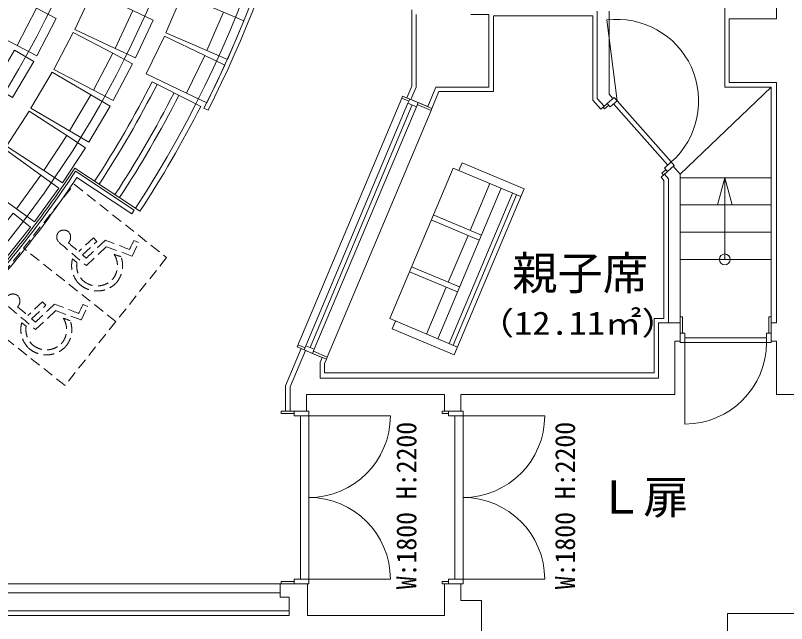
# Model space of a CAD drawing. Units: millimetres, scale not verified. Extents: x -26503 to 29497, y -28039 to 11161.
# Drawn here: x 9071 to 17580, y -20624 to -13911 of the extents above; entities that cross this region are included whole.
import ezdxf
from ezdxf.enums import TextEntityAlignment as Align

# ---------------------------------------------------------------- set-up
doc = ezdxf.new("R2010")
doc.units = ezdxf.units.MM
doc.header["$LTSCALE"] = 100
doc.linetypes.add('DASHED1', pattern=[1.8, 1.2, -0.6])
doc.layers.add('0-0', color=7, linetype='Continuous', lineweight=18)
doc.layers.add('D-F', color=7, linetype='Continuous', lineweight=18)
doc.layers.add('0-A', color=7, linetype='Continuous')
doc.styles.add('HGｺﾞｼｯｸE', font='')
doc.styles.add('ＭＳ ゴシック', font='')
doc.styles.get('HGｺﾞｼｯｸE').set_extended_font_data('HGｺﾞｼｯｸE')
doc.styles.get('ＭＳ ゴシック').set_extended_font_data('MS Gothic')

msp = doc.modelspace()

# ---------------------------------------------------------------- linework, layer by layer
at = {"layer": '0-0'}
for p, q in [((17468.5, -13950.8), (17468.5, -4739.9)), ((16897.8, -13735.6), (16897.8, -14701.7)), ((13443.7, -13850.7), (13443.7, -14691.6)), ((15491.1, -13865.8), (15491.1, -14829.4)), ((15621.3, -13865.8), (15621.3, -14780)), ((13493.8, -14701.7), (13493.8, -13900.8)), ((15441.1, -13915.8), (14344.8, -13915.8)), ((14344.8, -14751.8), (14344.8, -13915.8)), ((15441.1, -13915.8), (15441.1, -14848.5)), ((16947.9, -14651.7), (16947.9, -13950.9)), ((16947.9, -13950.9), (17468.5, -13950.9)), ((15708.6, -14855.6), (15596.3, -13961.6)), ((10579.6, -14644.9), (11062, -14889)), ((13389.4, -14820.8), (13443.7, -14691.6)), ((13620.1, -14917.8), (13711, -14701.7)), ((14294.7, -14701.7), (13711, -14701.7)), ((16407.2, -15664.1), (17408.4, -14701.7)), ((16897.8, -14701.7), (17408.4, -14701.7)), ((17468.5, -14651.7), (16947.9, -14651.7)), ((17408.4, -14701.7), (17408.4, -17254.8)), ((17468.5, -14651.7), (17468.5, -17304.8)), ((13421.7, -14834.3), (13343.2, -14801.3)), ((13666.2, -14937.2), (13744.2, -14751.8)), ((13744.2, -14751.8), (14344.8, -14751.8)), ((15664.2, -14828.2), (15621.3, -14780)), ((11062, -14889), (11115.6, -14916.2)), ((12178.5, -17569.9), (13333.5, -14824.4)), ((13402.3, -14880.5), (12276.4, -17556.8)), ((13421.7, -14834.3), (13402.3, -14880.5)), ((13421.7, -14834.3), (13620.1, -14917.8)), ((13666.2, -14937.2), (13514, -14873.2)), ((15529.5, -14947.9), (15441.1, -14848.5)), ((15566.9, -14914.7), (15491.1, -14829.4)), ((15633.8, -14922.1), (15708.6, -14855.6)), ((16269.9, -15562.4), (15671.2, -14888.9)), ((16307.3, -15529.1), (15708.6, -14855.6)), ((11195.9, -14957), (11151.3, -14934.3)), ((13448.4, -14899.9), (12322.5, -17576.2)), ((13494.5, -14919.3), (12368.7, -17595.6)), ((15529.5, -14947.9), (15566.9, -14914.7)), ((13999.7, -15537.9), (13963.8, -15623.3)), ((14682.6, -15825.3), (13999.7, -15537.9)), ((16232.4, -15595.6), (16307.3, -15529.1)), ((9727, -15597.1), (10395.2, -16038.8)), ((9734.2, -15631.8), (10381.4, -16059.7)), ((13899.2, -15596.1), (14646.7, -15910.6)), ((16407.2, -15664.1), (16329.3, -15576.5)), ((16194.6, -15696.2), (16232, -15663)), ((16227, -15732.7), (16194.6, -15696.2)), ((16227, -15732.7), (16227, -17254.8)), ((16277.1, -15713.6), (16232, -15663)), ((16277.1, -15713.6), (16277.1, -17304.8)), ((16407.2, -17304.8), (16407.2, -15664.1)), ((17408.4, -15702.9), (16407.2, -15702.9)), ((16897.8, -15702.9), (16817.3, -16003.3)), ((14429.8, -15819.4), (13730.9, -17480.5)), ((13911.8, -17657.1), (14682.6, -15825.3)), ((14305.2, -15766.9), (14087.8, -16283.7)), ((14554.4, -15871.8), (13855.5, -17532.9)), ((14600.5, -15891.2), (13901.6, -17552.3)), ((10395.2, -16038.8), (10445.3, -16071.9)), ((17408.4, -16003.3), (16407.2, -16003.3)), ((13681.7, -16112.9), (14212.4, -16336.2)), ((13658.4, -16168.2), (14189.1, -16391.5)), ((17408.4, -16303.7), (16407.2, -16303.7)), ((14064.5, -16339.1), (13847, -16855.9)), ((17408.4, -16604), (16407.2, -16604)), ((13417.7, -16740.4), (13948.3, -16963.7)), ((13441, -16685), (13971.6, -16908.3)), ((13823.7, -16911.3), (13606.3, -17428)), ((16116.9, -17254.8), (16116.9, -17855.5)), ((16116.9, -17254.8), (16227, -17254.8)), ((16407.2, -17420), (16407.2, -17239.8)), ((17408.4, -17420), (17408.4, -17239.8)), ((13264.8, -17284.4), (13228.9, -17369.7)), ((16166.9, -17304.8), (16166.9, -17915.6)), ((16166.9, -17304.8), (16407.2, -17304.8)), ((16407.2, -17505.1), (16407.2, -17304.8)), ((17408.4, -17505.1), (17408.4, -17304.8)), ((17408.4, -17304.8), (17468.5, -17304.8)), ((13228.9, -17369.7), (13911.8, -17657.1)), ((16457.3, -17420), (16407.2, -17420)), ((16407.2, -17420), (16432.3, -17420)), ((16407.2, -17420), (16407.2, -17520.1)), ((16457.3, -17420), (16457.3, -17520.1)), ((17358.4, -17420), (17408.4, -17420)), ((17358.4, -17420), (17358.4, -17520.1)), ((17383.4, -17420), (17408.4, -17420)), ((17408.4, -17520.1), (17408.4, -17420)), ((16347.2, -17505.1), (16347.2, -18095.8)), ((16347.2, -17505.1), (16407.2, -17505.1)), ((16457.3, -17520.1), (16407.2, -17520.1)), ((16432.3, -17520.1), (16407.2, -17520.1)), ((17358.4, -17470), (16457.3, -17470)), ((16457.3, -17520.1), (16457.3, -18421.2)), ((17358.4, -17520.1), (16457.3, -17520.1)), ((17408.4, -17505.1), (17468.5, -17505.1)), ((17468.5, -17505.1), (17468.5, -18095.8)), ((12052, -17999.7), (12224.7, -17589.3)), ((12102.1, -18009.8), (12270.8, -17608.7)), ((12257, -17602.9), (12178.5, -17569.9)), ((12266.7, -17579.8), (12188.3, -17546.8)), ((12270.8, -17608.7), (12455.4, -17686.4)), ((12501.5, -17705.8), (12349.3, -17641.7)), ((12432.1, -17741.7), (12455.4, -17686.4)), ((12511.3, -17682.7), (12501.5, -17705.8)), ((12432.1, -17741.7), (12432.1, -17915.6)), ((12482.2, -17751.8), (12501.5, -17705.8)), ((12482.2, -17751.8), (12482.2, -17855.5)), ((16116.9, -17855.5), (12482.2, -17855.5)), ((12432.1, -17915.6), (16166.9, -17915.6)), ((12052, -17999.7), (12052, -18281)), ((12102.1, -18009.8), (12102.1, -18281)), ((12282.3, -18095.8), (13804.1, -18095.8)), ((13804.1, -18281), (13804.1, -18095.8)), ((17668.7, -18095.8), (17468.5, -18095.8)), ((12147.2, -18281), (12002, -18281)), ((12147.2, -18281), (12147.2, -18331.1)), ((12147.2, -18306), (12147.2, -18281)), ((13804.1, -18281), (13984.3, -18281)), ((13849.2, -18281), (13849.2, -18331.1)), ((13849.2, -18306), (13849.2, -18281)), ((12147.2, -18331.1), (12307.3, -18331.1)), ((12217.2, -18331.1), (12307.3, -18331.1)), ((12217.2, -18331.1), (12217.2, -20133.2)), ((12307.3, -18331.1), (13208.4, -18331.1)), ((12307.3, -20133.2), (12307.3, -18331.1)), ((13779.1, -18306), (13849.2, -18306)), ((13849.2, -18331.1), (14009.4, -18331.1)), ((13919.3, -18331.1), (14009.4, -18331.1)), ((13919.3, -18331.1), (13919.3, -20133.2)), ((14009.4, -18331.1), (14910.4, -18331.1)), ((14009.4, -20133.2), (14009.4, -18331.1)), ((12147.2, -20183.3), (12147.2, -20133.2)), ((12147.2, -20133.2), (12307.3, -20133.2)), ((12147.2, -20158.2), (12147.2, -20183.3)), ((12217.2, -20133.2), (12307.3, -20133.2)), ((12307.3, -20133.2), (13208.4, -20133.2)), ((13779.1, -20158.2), (13849.2, -20158.2)), ((13849.2, -20183.3), (13849.2, -20133.2)), ((13849.2, -20133.2), (14009.4, -20133.2)), ((13849.2, -20158.2), (13849.2, -20183.3)), ((13919.3, -20133.2), (14009.4, -20133.2)), ((14009.4, -20133.2), (14910.4, -20133.2)), ((8487.8, -20183.3), (11992, -20183.3)), ((11992, -20183.2), (11992, -20333.4)), ((11992, -20183.3), (12092.1, -20183.3)), ((12147.2, -20183.3), (12002, -20183.3)), ((12032, -20183.3), (12032, -20183.2)), ((12092.1, -20183.3), (12292.3, -20183.3)), ((12292.3, -20533.7), (12292.3, -20183.3)), ((13804.1, -20533.7), (13804.1, -20183.3)), ((13804.1, -20183.3), (13984.3, -20183.3)), ((13984.3, -20368.5), (13984.3, -20183.3)), ((8487.8, -20283.4), (11992, -20283.4)), ((11992, -20333.4), (12092.1, -20333.4)), ((12092.1, -20533.7), (12092.1, -20333.4)), ((13984.3, -20368.5), (14214.6, -20368.5)), ((14214.6, -21254.5), (14214.6, -20368.5)), ((8487.8, -20483.6), (12092.1, -20483.6)), ((8487.8, -20533.7), (12092.1, -20533.7)), ((12292.3, -20533.7), (13804.1, -20533.7))]:
    msp.add_line(p, q, dxfattribs=at)
at = {"layer": '0-0', "linetype": 'DASHED1'}
for p, q in [((8599, -17185.9), (9720, -15774.8)), ((9720, -15774.9), (10739.1, -16584.5)), ((10178.6, -17290), (9159.5, -16480.4)), ((10739.1, -16584.5), (9618.1, -17995.5)), ((9618.1, -17995.5), (8599, -17185.9))]:
    msp.add_line(p, q, dxfattribs=at)
at = {"layer": '0-0'}
for points in [[(9089.4, -14241.8), (8651.2, -14013.8), (8863.8, -13605.2), (9302, -13833.2)], [(10172.3, -14275), (9724.9, -14065.7), (9920, -13648.5), (10367.4, -13857.8)], [(11184.3, -14299.3), (10730.2, -14105.2), (10911.1, -13681.7), (11365.3, -13875.8)], [(9308.5, -14355.8), (9089.4, -14241.8), (9302, -13833.2), (9521.1, -13947.2)], [(10396, -14379.6), (10172.3, -14275), (10367.4, -13857.8), (10591.1, -13962.5)], [(11411.4, -14396.3), (11184.3, -14299.3), (11365.3, -13875.8), (11592.4, -13972.8)], [(9931, -14736.6), (9493.9, -14506.6), (9708.3, -14099), (10145.5, -14329)], [(10960.4, -14769.5), (10515, -14556), (10714.1, -14140.7), (11159.5, -14354.2)], [(9039.9, -14816.7), (8827, -14691.7), (9060.2, -14294.6), (9273.1, -14419.6)], [(10149.6, -14851.6), (9931, -14736.6), (10145.5, -14329), (10364, -14444)], [(11183.1, -14876.2), (10960.4, -14769.5), (11159.5, -14354.2), (11382.2, -14460.9)], [(9668.5, -15186.4), (9242.6, -14936.3), (9475.8, -14539.1), (9901.7, -14789.3)], [(9881.4, -15311.5), (9668.5, -15186.4), (9901.7, -14789.3), (10114.7, -14914.4)], [(15633.8, -14922.1), (15600.5, -14884.7), (15675.4, -14818.2), (15708.6, -14855.6)], [(9385.2, -15623.5), (8971.4, -15353.7), (9223, -14967.9), (9636.7, -15237.7)], [(9592.1, -15758.3), (9385.2, -15623.5), (9636.7, -15237.7), (9843.6, -15372.6)], [(9081.8, -16046.8), (8681.1, -15758), (8950.4, -15384.4), (9351.1, -15673.2)], [(16265.7, -15633), (16232.4, -15595.6), (16307.3, -15529.1), (16340.5, -15566.5)], [(9282.1, -16191.2), (9081.8, -16046.8), (9351.1, -15673.2), (9551.4, -15817.6)], [(8952.3, -16609.1), (8758.9, -16455.5), (9045.4, -16094.9), (9238.8, -16248.5)], [(12276.4, -17556.8), (12368.7, -17595.6), (12349.3, -17641.7), (12257, -17602.9)]]:
    msp.add_lwpolyline(points, close=True, dxfattribs=at)
for points in [[(14094.5, -13900.8), (14294.7, -13900.8), (14294.7, -14701.7)], [(13620.1, -14917.8), (13435.5, -14840.2), (13493.8, -14701.7)], [(13412, -14857.4), (13333.5, -14824.4), (13343.2, -14801.3)], [(13402.3, -14880.5), (13494.5, -14919.3), (13514, -14873.2)], [(15617.2, -14903.4), (15572.3, -14943.3), (15555.7, -14924.6), (15600.5, -14884.7)], [(12359, -17618.7), (12511.3, -17682.7), (13656.5, -14960.3)], [(13504.3, -14896.2), (13656.5, -14960.3), (13666.2, -14937.2)], [(13899.2, -15596.1), (13200.3, -17257.2), (13947.7, -17571.7)], [(16249.1, -15614.3), (16204.2, -15654.2), (16220.8, -15672.9), (16265.7, -15633)], [(9748.3, -15701.2), (10353.8, -16101.4), (10381.4, -16059.7)], [(16897.8, -16604), (16897.8, -15702.9), (16978.3, -16003.3)], [(16432.3, -17420), (16432.3, -17239.8), (16407.2, -17239.8)], [(17383.4, -17420), (17383.4, -17239.8), (17408.4, -17239.8)], [(17358.4, -17520.1), (17408.4, -17520.1), (17383.4, -17520.1)], [(12102.1, -18281), (12282.3, -18281), (12282.3, -18095.8)], [(13984.3, -18281), (13984.3, -18095.8), (16347.2, -18095.8)], [(12002, -18281), (12002, -18306), (12147.2, -18306)], [(12307.3, -18331.1), (12307.3, -18281), (12147.2, -18281)], [(13849.2, -18281), (13779.1, -18281), (13779.1, -18306)], [(14009.4, -18331.1), (14009.4, -18281), (13849.2, -18281)], [(12002, -20183.3), (12002, -20158.2), (12147.2, -20158.2)], [(12307.3, -20133.2), (12307.3, -20183.3), (12147.2, -20183.3)], [(13849.2, -20183.3), (13779.1, -20183.3), (13779.1, -20158.2)], [(14009.4, -20133.2), (14009.4, -20183.3), (13849.2, -20183.3)], [(16927.9, -21254.5), (16927.9, -20513.6), (17668.7, -20513.6)]]:
    msp.add_lwpolyline(points, dxfattribs=at)
msp.add_circle((16897.8, -16604), 59.8, dxfattribs=at)
for centre, radius, start, end in [((177.9, -9345.3), 10312.3, 286.42264, 359.99989), ((177.9, -9345.4), 11288.4, 297.10733, 0), ((177.9, -9345.4), 12214.5, 326.77084, 0), ((177.9, -9345.4), 12314.6, 333.00951, 358.01413), ((177.9, -9345.4), 12364.7, 333.00951, 358.01413), ((15708.6, -14855.6), 901.1, 311.63353, 97.16454), ((177.9, -9345.4), 11673.9, 326.78172, 333.00183), ((177.9, -9345.4), 11734, 326.78172, 333.00183), ((177.9, -9345.4), 11944.2, 326.77615, 333.00517), ((177.9, -9345.4), 12004.3, 326.77615, 333.00517), ((177.9, -9345.4), 12274.6, 326.7697, 333.00905), ((177.9, -9345.4), 11413.6, 316.21176, 326.78732), ((177.9, -9345.4), 11438.6, 316.33746, 326.66139), ((177.9, -9345.4), 11488.7, 316.58723, 326.41119), ((16457.3, -17520.1), 901.1, 270, 0), ((12307.3, -18331.1), 901.1, 270, 0), ((14009.4, -18331.1), 901.1, 270, 0), ((12307.3, -20133.2), 901.1, 0, 90), ((14009.4, -20133.2), 901.1, 0, 90)]:
    msp.add_arc(centre, radius, start, end, dxfattribs=at)
at = {"layer": 'D-F', "linetype": 'DASHED1'}
for p, q in [((9749.5, -16637.5), (9700.4, -16599.7)), ((9189, -17343), (9139.9, -17305.2))]:
    msp.add_line(p, q, dxfattribs=at)
for points in [[(9810.7, -16554.6), (9968.5, -16405.5), (9930.8, -16365.3), (9769.6, -16517.8)], [(9853.6, -16672.9), (10075, -16464.5), (10357.8, -16567.7), (10428.8, -16417.5), (10379.1, -16394.8)], [(9250.2, -17260.2), (9408, -17111), (9370.3, -17070.8), (9209.1, -17223.3)], [(9293.1, -17378.5), (9514.5, -17170.1), (9797.3, -17273.2), (9868.4, -17123.1), (9818.6, -17100.4)]]:
    msp.add_lwpolyline(points, dxfattribs=at)
for centre, radius, start, end in [((9609.1, -16357.1), 82.2, 137.06934, 229.1713), ((9603.9, -16364.3), 83.8, 45.28678, 131.06638), ((9587.7, -16359), 92.7, 316.91554, 35.82687), ((26392, 3074.2), 25757.9, 229.18252, 230.05341), ((134175.2, -148282.7), 181104.5, 133.25974, 133.35141), ((7126.2, -24372.7), 8503.4, 67.8703, 69.79539), ((13286.6, -17887.7), 3268.4, 152.82286, 154.79378), ((29609.4, 7315.1), 31010.1, 229.94911, 230.22413), ((11562.8, -14614.8), 2614, 227.91068, 229.12534), ((9962.7, -16674.3), 233.9, 318.06467, 32.80682), ((11107.5, -14006.8), 2711.9, 249.5363, 251.25514), ((9965.8, -16674.5), 288, 317.4434, 20.24609), ((9979.2, -16672.4), 288.2, 165.38227, 225.75649), ((9976.2, -16672.9), 229.5, 171.11942, 226.03325), ((9972.8, -16662.3), 234.9, 228.41419, 314.25335), ((9972.9, -16659), 293.7, 228.4748, 314.27425), ((9043.4, -17069.8), 83.8, 45.28678, 131.06638), ((9027.2, -17064.5), 92.7, 316.91554, 35.82687), ((133614.7, -148988.2), 181104.5, 133.25974, 133.35141), ((6565.7, -25078.2), 8503.4, 67.8703, 69.79539), ((12726.1, -18593.2), 3268.4, 152.82286, 154.79378), ((25831.5, 2368.6), 25757.9, 229.18252, 230.05341), ((29048.9, 6609.5), 31010.1, 229.94911, 230.22413), ((11002.3, -15320.3), 2614, 227.91068, 229.12534), ((9402.2, -17379.8), 233.9, 318.06467, 32.80682), ((10547, -14712.3), 2711.9, 249.5363, 251.25514), ((9418.8, -17378), 288.2, 165.38227, 225.75649), ((9415.7, -17378.4), 229.5, 171.11942, 226.03325), ((9405.3, -17380), 288, 317.4434, 20.24609), ((9412.4, -17364.5), 293.7, 228.4748, 314.27425), ((9412.3, -17367.9), 234.9, 228.41419, 314.25335)]:
    msp.add_arc(centre, radius, start, end, dxfattribs=at)

# ---------------------------------------------------------------- texts
at = {"layer": '0-A', "style": 'HGｺﾞｼｯｸE'}
for s, p in [('親子席', (14552.4, -17048)), ('Ｌ扉', (15498.4, -19521.2))]:
    msp.add_text(s, height=366.6, dxfattribs=at).set_placement(p, align=Align.BOTTOM_LEFT)
at = {"layer": '0-A', "style": 'ＭＳ ゴシック', "width": 1.15}
msp.add_text('（12.11㎡） ', height=256.6, dxfattribs=at).set_placement((14170.8, -17512.7), align=Align.BOTTOM_LEFT)
at = {"layer": '0-A', "style": 'ＭＳ ゴシック', "width": 0.95}
for p in [(13560.4, -20244.9), (15310.9, -20244.9)]:
    msp.add_text('W:1800 H:2200', height=219.9, rotation=90, dxfattribs=at).set_placement(p, align=Align.BOTTOM_LEFT)

doc.saveas('drawing.dxf')
